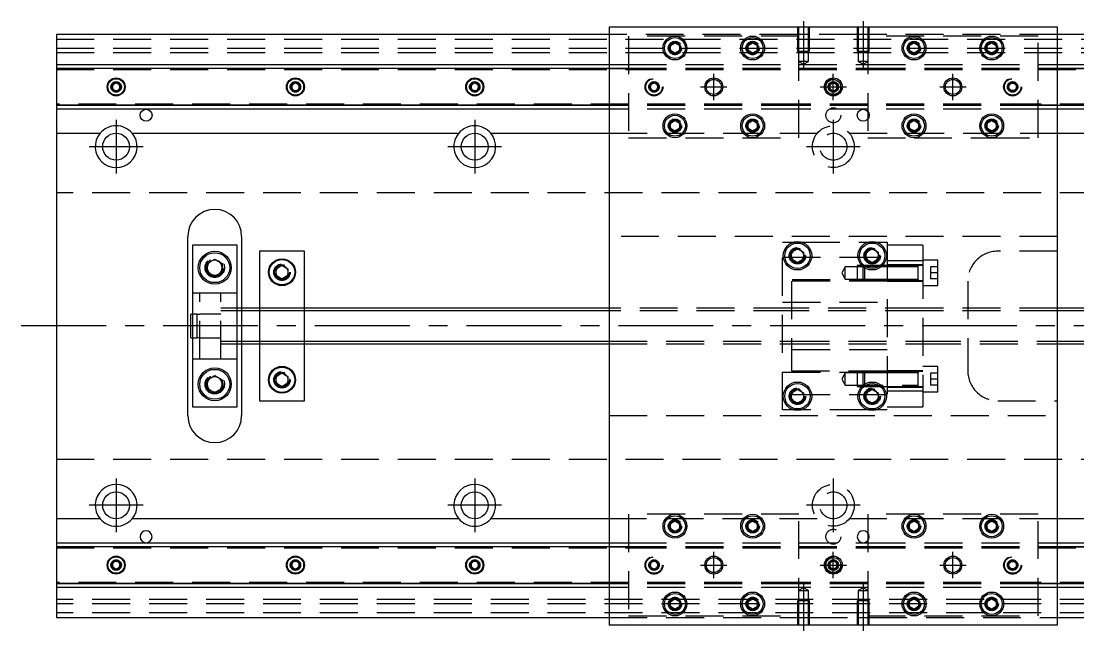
# Model space of a CAD drawing. Extents: x -12 to 671, y -255 to 102.
# Drawn here: x -11.8 to 341.8, y -102 to 102 of the extents above; entities that cross this region are included whole.
import ezdxf

# ---------------------------------------------------------------- set-up
doc = ezdxf.new("R2010")
doc.units = 0
doc.linetypes.add('CENTER', pattern=[50.8, 31.75, -6.35, 6.35, -6.35])
doc.linetypes.add('DASHED', pattern=[19.05, 12.7, -6.35])
doc.layers.get('0').update_dxf_attribs({"linetype": 'CONTINUOUS'})
doc.layers.add('CENTER', color=1, linetype='CENTER')

msp = doc.modelspace()

# ---------------------------------------------------------------- linework, layer by layer
at = {"color": 7, "linetype": 'CONTINUOUS'}
for p, q in [((335, 100), (185, 100)), ((185, 100), (185, -100)), ((335, -100), (335, 100)), ((0, 97.5), (0, 87.5)), ((185, 97.5), (0, 97.5)), ((520, 97.5), (335, 97.5)), ((205.5, 93.87), (207, 94.73)), ((205.5, 92.13), (205.5, 93.87)), ((207, 91.27), (205.5, 92.13)), ((207, 94.73), (208.5, 93.87)), ((208.5, 92.13), (207, 91.27)), ((208.5, 93.87), (208.5, 92.13)), ((231.5, 93.87), (233, 94.73)), ((231.5, 92.13), (231.5, 93.87)), ((233, 91.27), (231.5, 92.13)), ((233, 94.73), (234.5, 93.87)), ((234.5, 92.13), (233, 91.27)), ((234.5, 93.87), (234.5, 92.13)), ((285.5, 93.87), (287, 94.73)), ((285.5, 92.13), (285.5, 93.87)), ((287, 91.27), (285.5, 92.13)), ((287, 94.73), (288.5, 93.87)), ((288.5, 92.13), (287, 91.27)), ((288.5, 93.87), (288.5, 92.13)), ((311.5, 93.87), (313, 94.73)), ((311.5, 92.13), (311.5, 93.87)), ((313, 91.27), (311.5, 92.13)), ((313, 94.73), (314.5, 93.87)), ((314.5, 92.13), (313, 91.27)), ((314.5, 93.87), (314.5, 92.13)), ((0, 87.5), (185, 87.5)), ((0, 87.5), (0, 86.25)), ((0, 86.25), (0, 73.75)), ((0, 86.25), (185, 86.25)), ((335, 87.5), (520, 87.5)), ((335, 86.25), (520, 86.25)), ((18.75, 80.72), (20, 81.44)), ((20, 81.44), (21.25, 80.72)), ((78.75, 80.72), (80, 81.44)), ((80, 81.44), (81.25, 80.72)), ((138.75, 80.72), (140, 81.44)), ((140, 81.44), (141.25, 80.72)), ((18.75, 79.28), (18.75, 80.72)), ((20, 78.56), (18.75, 79.28)), ((21.25, 79.28), (20, 78.56)), ((21.25, 80.72), (21.25, 79.28)), ((78.75, 79.28), (78.75, 80.72)), ((80, 78.56), (78.75, 79.28)), ((81.25, 79.28), (80, 78.56)), ((81.25, 80.72), (81.25, 79.28)), ((138.75, 79.28), (138.75, 80.72)), ((140, 78.56), (138.75, 79.28)), ((141.25, 79.28), (140, 78.56)), ((141.25, 80.72), (141.25, 79.28)), ((185, 73.75), (0, 73.75)), ((0, 73.75), (0, 72.5)), ((185, 72.5), (0, 72.5)), ((0, 72.5), (0, 64.5)), ((520, 73.75), (335, 73.75)), ((520, 72.5), (335, 72.5)), ((205.5, 67.87), (207, 68.73)), ((205.5, 66.13), (205.5, 67.87)), ((207, 68.73), (208.5, 67.87)), ((208.5, 67.87), (208.5, 66.13)), ((231.5, 67.87), (233, 68.73)), ((231.5, 66.13), (231.5, 67.87)), ((233, 68.73), (234.5, 67.87)), ((234.5, 67.87), (234.5, 66.13)), ((285.5, 67.87), (287, 68.73)), ((285.5, 66.13), (285.5, 67.87)), ((287, 68.73), (288.5, 67.87)), ((288.5, 67.87), (288.5, 66.13)), ((311.5, 67.87), (313, 68.73)), ((311.5, 66.13), (311.5, 67.87)), ((313, 68.73), (314.5, 67.87)), ((314.5, 67.87), (314.5, 66.13)), ((0, 64.5), (14.64, 64.5)), ((0, 64.5), (0, -64.5)), ((25.36, 64.5), (134.64, 64.5)), ((145.36, 64.5), (185, 64.5)), ((207, 65.27), (205.5, 66.13)), ((208.5, 66.13), (207, 65.27)), ((233, 65.27), (231.5, 66.13)), ((234.5, 66.13), (233, 65.27)), ((287, 65.27), (285.5, 66.13)), ((288.5, 66.13), (287, 65.27)), ((313, 65.27), (311.5, 66.13)), ((314.5, 66.13), (313, 65.27)), ((335, 64.5), (374.64, 64.5)), ((44, -30), (44, 30)), ((62, 30), (62, 6)), ((60.5, 27), (45.5, 27)), ((45.5, 27), (45.5, -27)), ((60.5, -27), (60.5, 27)), ((68, 25), (68, 6)), ((83, 25), (68, 25)), ((83, 6), (83, 25)), ((246, 24.65), (248, 25.81)), ((248, 25.81), (250, 24.65)), ((271, 24.65), (273, 25.81)), ((273, 25.81), (275, 24.65)), ((50.5, 20.94), (53, 22.39)), ((53, 22.39), (55.5, 20.94)), ((246, 22.35), (246, 24.65)), ((248, 21.19), (246, 22.35)), ((250, 22.35), (248, 21.19)), ((250, 24.65), (250, 22.35)), ((271, 22.35), (271, 24.65)), ((273, 21.19), (271, 22.35)), ((275, 22.35), (273, 21.19)), ((275, 24.65), (275, 22.35)), ((50.5, 18.06), (50.5, 20.94)), ((53, 16.61), (50.5, 18.06)), ((55.5, 18.06), (53, 16.61)), ((55.5, 20.94), (55.5, 18.06)), ((73.5, 19.15), (75.5, 20.31)), ((73.5, 16.85), (73.5, 19.15)), ((75.5, 20.31), (77.5, 19.15)), ((77.5, 19.15), (77.5, 16.85)), ((75.5, 15.69), (73.5, 16.85)), ((77.5, 16.85), (75.5, 15.69)), ((45, -4), (45, 4)), ((45.5, 4), (45, 4)), ((185, 6), (60.5, 6)), ((465, 6), (335, 6)), ((45, -4), (45.5, -4)), ((60.5, -6), (185, -6)), ((62, -6), (62, -30)), ((68, -6), (68, -25)), ((83, -25), (83, -6)), ((335, -6), (465, -6)), ((50.5, -18.06), (53, -16.61)), ((53, -16.61), (55.5, -18.06)), ((73.5, -16.85), (75.5, -15.69)), ((73.5, -19.15), (73.5, -16.85)), ((75.5, -15.69), (77.5, -16.85)), ((77.5, -16.85), (77.5, -19.15)), ((50.5, -20.94), (50.5, -18.06)), ((53, -22.39), (50.5, -20.94)), ((55.5, -20.94), (53, -22.39)), ((55.5, -18.06), (55.5, -20.94)), ((75.5, -20.31), (73.5, -19.15)), ((77.5, -19.15), (75.5, -20.31)), ((246, -22.35), (248, -21.19)), ((248, -21.19), (250, -22.35)), ((271, -22.35), (273, -21.19)), ((273, -21.19), (275, -22.35)), ((246, -24.65), (246, -22.35)), ((248, -25.81), (246, -24.65)), ((250, -24.65), (248, -25.81)), ((250, -22.35), (250, -24.65)), ((271, -24.65), (271, -22.35)), ((273, -25.81), (271, -24.65)), ((275, -24.65), (273, -25.81)), ((275, -22.35), (275, -24.65)), ((45.5, -27), (60.5, -27)), ((68, -25), (83, -25)), ((0, -64.5), (0, -72.5)), ((14.64, -64.5), (0, -64.5)), ((134.64, -64.5), (25.36, -64.5)), ((185, -64.5), (145.36, -64.5)), ((205.5, -66.13), (207, -65.27)), ((205.5, -67.87), (205.5, -66.13)), ((207, -65.27), (208.5, -66.13)), ((208.5, -66.13), (208.5, -67.87)), ((231.5, -66.13), (233, -65.27)), ((231.5, -67.87), (231.5, -66.13)), ((233, -65.27), (234.5, -66.13)), ((234.5, -66.13), (234.5, -67.87)), ((285.5, -66.13), (287, -65.27)), ((285.5, -67.87), (285.5, -66.13)), ((287, -65.27), (288.5, -66.13)), ((288.5, -66.13), (288.5, -67.87)), ((311.5, -66.13), (313, -65.27)), ((311.5, -67.87), (311.5, -66.13)), ((313, -65.27), (314.5, -66.13)), ((314.5, -66.13), (314.5, -67.87)), ((374.64, -64.5), (335, -64.5)), ((207, -68.73), (205.5, -67.87)), ((208.5, -67.87), (207, -68.73)), ((233, -68.73), (231.5, -67.87)), ((234.5, -67.87), (233, -68.73)), ((287, -68.73), (285.5, -67.87)), ((288.5, -67.87), (287, -68.73)), ((313, -68.73), (311.5, -67.87)), ((314.5, -67.87), (313, -68.73)), ((0, -72.5), (185, -72.5)), ((0, -72.5), (0, -73.75)), ((0, -73.75), (185, -73.75)), ((0, -73.75), (0, -86.25)), ((335, -72.5), (520, -72.5)), ((335, -73.75), (520, -73.75)), ((18.75, -79.28), (20, -78.56)), ((18.75, -80.72), (18.75, -79.28)), ((20, -81.44), (18.75, -80.72)), ((20, -78.56), (21.25, -79.28)), ((21.25, -80.72), (20, -81.44)), ((21.25, -79.28), (21.25, -80.72)), ((78.75, -79.28), (80, -78.56)), ((78.75, -80.72), (78.75, -79.28)), ((80, -81.44), (78.75, -80.72)), ((80, -78.56), (81.25, -79.28)), ((81.25, -80.72), (80, -81.44)), ((81.25, -79.28), (81.25, -80.72)), ((138.75, -79.28), (140, -78.56)), ((138.75, -80.72), (138.75, -79.28)), ((140, -81.44), (138.75, -80.72)), ((140, -78.56), (141.25, -79.28)), ((141.25, -80.72), (140, -81.44)), ((141.25, -79.28), (141.25, -80.72)), ((0, -86.25), (0, -87.5)), ((185, -86.25), (0, -86.25)), ((185, -87.5), (0, -87.5)), ((0, -87.5), (0, -97.5)), ((520, -86.25), (335, -86.25)), ((520, -87.5), (335, -87.5)), ((205.5, -92.13), (207, -91.27)), ((207, -91.27), (208.5, -92.13)), ((231.5, -92.13), (233, -91.27)), ((233, -91.27), (234.5, -92.13)), ((285.5, -92.13), (287, -91.27)), ((287, -91.27), (288.5, -92.13)), ((311.5, -92.13), (313, -91.27)), ((313, -91.27), (314.5, -92.13)), ((205.5, -93.87), (205.5, -92.13)), ((207, -94.73), (205.5, -93.87)), ((208.5, -93.87), (207, -94.73)), ((208.5, -92.13), (208.5, -93.87)), ((231.5, -93.87), (231.5, -92.13)), ((233, -94.73), (231.5, -93.87)), ((234.5, -93.87), (233, -94.73)), ((234.5, -92.13), (234.5, -93.87)), ((285.5, -93.87), (285.5, -92.13)), ((287, -94.73), (285.5, -93.87)), ((288.5, -93.87), (287, -94.73)), ((288.5, -92.13), (288.5, -93.87)), ((311.5, -93.87), (311.5, -92.13)), ((313, -94.73), (311.5, -93.87)), ((314.5, -93.87), (313, -94.73)), ((314.5, -92.13), (314.5, -93.87)), ((0, -97.5), (185, -97.5)), ((335, -97.5), (520, -97.5)), ((185, -100), (335, -100))]:
    msp.add_line(p, q, dxfattribs=at)
at = {"color": 3, "linetype": 'DASHED'}
for p, q in [((248, 100), (248, 92)), ((248.35, 100), (248.35, 92)), ((251.65, 92), (251.65, 100)), ((252, 92), (252, 100)), ((268, 100), (268, 92)), ((268.35, 100), (268.35, 92)), ((271.65, 92), (271.65, 100)), ((272, 92), (272, 100)), ((0, 96), (520, 96)), ((248, 97.5), (185, 97.5)), ((191.5, 97), (191.5, 63)), ((248.5, 97), (191.5, 97)), ((252, 97.5), (248, 97.5)), ((248.5, 63), (248.5, 97)), ((268, 97.5), (252, 97.5)), ((272, 97.5), (268, 97.5)), ((328.5, 97), (271.5, 97)), ((271.5, 97), (271.5, 63)), ((335, 97.5), (272, 97.5)), ((328.5, 63), (328.5, 97)), ((0, 93), (520, 93)), ((205, 93), (205.03, 93.35)), ((234.97, 93.33), (235, 93)), ((248, 92), (252, 92)), ((248.35, 92), (248.35, 88.5)), ((251.65, 88.5), (251.65, 92)), ((268, 92), (272, 92)), ((268.35, 92), (268.35, 88.5)), ((271.65, 88.5), (271.65, 92)), ((288.97, 93.33), (289, 93)), ((311, 93), (311.03, 93.35)), ((0, 91.5), (520, 91.5)), ((251.65, 88.5), (248.35, 88.5)), ((248.35, 88.5), (250, 87.55)), ((250, 87.55), (251.65, 88.5)), ((271.65, 88.5), (268.35, 88.5)), ((268.35, 88.5), (270, 87.55)), ((270, 87.55), (271.65, 88.5)), ((0, 86.11), (185, 86.11)), ((0, 86.1), (191.5, 86.1)), ((0, 85.8), (191.5, 85.8)), ((185, 87.5), (191.5, 87.5)), ((185, 86.25), (191.5, 86.25)), ((185, 86.11), (191.5, 86.11)), ((191.5, 87.5), (248.5, 87.5)), ((191.5, 86.25), (248.5, 86.25)), ((191.5, 86.11), (248.5, 86.11)), ((191.5, 86.1), (248.5, 86.1)), ((191.5, 86.1), (248.5, 86.1)), ((191.5, 85.8), (248.5, 85.8)), ((191.5, 85.8), (248.5, 85.8)), ((248.5, 87.5), (271.5, 87.5)), ((248.5, 86.25), (271.5, 86.25)), ((248.5, 86.11), (271.5, 86.11)), ((248.5, 86.1), (271.5, 86.1)), ((248.5, 85.8), (271.5, 85.8)), ((271.5, 87.5), (328.5, 87.5)), ((271.5, 86.25), (328.5, 86.25)), ((271.5, 86.11), (328.5, 86.11)), ((271.5, 86.1), (328.5, 86.1)), ((271.5, 86.1), (328.5, 86.1)), ((271.5, 85.8), (328.5, 85.8)), ((271.5, 85.8), (328.5, 85.8)), ((328.5, 87.5), (335, 87.5)), ((328.5, 86.25), (335, 86.25)), ((328.5, 86.11), (335, 86.11)), ((328.5, 86.1), (520, 86.1)), ((328.5, 85.8), (520, 85.8)), ((335, 86.11), (520, 86.11)), ((198.75, 80.72), (200, 81.44)), ((200, 81.44), (201.25, 80.72)), ((258.75, 80.72), (260, 81.44)), ((260, 81.44), (261.25, 80.72)), ((318.75, 80.72), (320, 81.44)), ((320, 81.44), (321.25, 80.72)), ((21.48, 80.26), (21.5, 80)), ((78.5, 80), (78.52, 80.22)), ((141.48, 80.26), (141.5, 80)), ((198.75, 79.28), (198.75, 80.72)), ((200, 78.56), (198.75, 79.28)), ((201.25, 79.28), (200, 78.56)), ((201.25, 80.72), (201.25, 79.28)), ((201.48, 80.26), (201.5, 80)), ((258.75, 79.28), (258.75, 80.72)), ((260, 78.56), (258.75, 79.28)), ((261.25, 79.28), (260, 78.56)), ((261.25, 80.72), (261.25, 79.28)), ((261.48, 80.26), (261.5, 80)), ((318.5, 80), (318.52, 80.25)), ((318.75, 79.28), (318.75, 80.72)), ((320, 78.56), (318.75, 79.28)), ((321.25, 79.28), (320, 78.56)), ((321.25, 80.72), (321.25, 79.28)), ((191.5, 74.2), (0, 74.2)), ((191.5, 73.9), (0, 73.9)), ((185, 73.89), (0, 73.89)), ((191.5, 73.89), (185, 73.89)), ((191.5, 73.75), (185, 73.75)), ((191.5, 72.5), (185, 72.5)), ((248.5, 74.2), (191.5, 74.2)), ((248.5, 73.9), (191.5, 73.9)), ((248.5, 73.89), (191.5, 73.89)), ((248.5, 73.75), (191.5, 73.75)), ((248.5, 72.5), (191.5, 72.5)), ((271.5, 74.2), (248.5, 74.2)), ((271.5, 73.9), (248.5, 73.9)), ((271.5, 73.89), (248.5, 73.89)), ((271.5, 73.75), (248.5, 73.75)), ((271.5, 72.5), (248.5, 72.5)), ((328.5, 74.2), (271.5, 74.2)), ((328.5, 73.9), (271.5, 73.9)), ((328.5, 73.89), (271.5, 73.89)), ((328.5, 73.75), (271.5, 73.75)), ((328.5, 72.5), (271.5, 72.5)), ((520, 74.2), (328.5, 74.2)), ((520, 73.9), (328.5, 73.9)), ((335, 73.89), (328.5, 73.89)), ((335, 73.75), (328.5, 73.75)), ((335, 72.5), (328.5, 72.5)), ((520, 73.89), (335, 73.89)), ((208.97, 67.33), (209, 67)), ((231, 67), (231.02, 67.3)), ((288.97, 67.33), (289, 67)), ((314.97, 67.33), (315, 67)), ((185, 64.5), (254.64, 64.5)), ((265.36, 64.5), (335, 64.5)), ((191.5, 63), (248.5, 63)), ((271.5, 63), (287, 63)), ((287, 63), (313, 63)), ((313, 63), (328.5, 63)), ((520, 44.5), (0, 44.5)), ((335, 30), (185, 30)), ((243, 28), (246.48, 28)), ((243, -28), (243, 28)), ((246.48, 28), (249.52, 28)), ((249.52, 28), (271.48, 28)), ((271.48, 28), (274.52, 28)), ((274.52, 28), (278, 28)), ((278, 28), (278, -28)), ((290, 27), (278, 27)), ((290, 27), (290, 21.75)), ((335, 25), (315, 25)), ((243, 23), (278, 23)), ((250.48, 23.79), (250.5, 23.5)), ((275.48, 23.79), (275.5, 23.5)), ((290, 21.75), (278, 21.75)), ((295, 22), (290, 22)), ((290, 21.75), (290, -21.75)), ((295, 13.5), (295, 22)), ((50, 19.5), (50.02, 19.85)), ((73, 18), (73.01, 18.25)), ((264, 19.85), (262.79, 17.75)), ((262.79, 17.75), (264, 15.65)), ((264, 15.65), (264, 19.85)), ((268, 19.85), (264, 19.85)), ((268, 20.25), (268, 15.25)), ((269.53, 20.25), (268, 20.25)), ((270, 19.85), (268, 19.85)), ((270.26, 20.25), (269.53, 20.25)), ((270.34, 20.19), (270, 19.85)), ((270, 19.82), (270, 19.85)), ((270.82, 19.85), (270, 19.85)), ((270, 15.65), (270, 19.82)), ((270.4, 20.25), (270.26, 20.25)), ((270.4, 20.25), (270.34, 20.19)), ((270.4, 20.25), (270.4, 20.14)), ((275.74, 20.25), (270.4, 20.25)), ((275.74, 20.25), (270.4, 20.25)), ((270.4, 20.14), (270.4, 19.52)), ((270.4, 19.52), (270.4, 15.25)), ((275.18, 19.85), (270.82, 19.85)), ((276.04, 19.85), (275.18, 19.85)), ((276.47, 20.25), (275.74, 20.25)), ((278, 19.85), (276.04, 19.85)), ((278, 20.25), (276.47, 20.25)), ((278, 20.25), (276.47, 20.25)), ((290, 20.5), (278, 20.5)), ((288.4, 20.25), (278, 20.25)), ((288.4, 19.85), (278, 19.85)), ((290, 20.25), (288.39, 20.25)), ((288.4, 15.25), (288.4, 20.25)), ((288.4, 19.85), (288.4, 20.25)), ((288.4, 15.25), (288.4, 20.25)), ((288.4, 20), (288.4, 20.25)), ((288.4, 20.25), (288.4, 20)), ((288.4, 15.51), (288.4, 20)), ((288.4, 15.65), (288.4, 19.85)), ((292.5, 19.75), (292.5, 17.75)), ((295, 19.75), (292.5, 19.75)), ((292.5, 17.75), (292.5, 15.75)), ((295, 17.75), (292.5, 17.75)), ((278, 15.5), (243, 15.5)), ((246, 15), (246, -15)), ((278, 15), (246, 15)), ((264, 15.65), (268, 15.65)), ((268, 15.65), (270, 15.65)), ((268, 15.25), (270.4, 15.25)), ((270, 15.65), (278, 15.65)), ((270, 15.65), (270.4, 15.25)), ((270.4, 15.25), (278, 15.25)), ((278, 15.65), (288.4, 15.65)), ((278, 15.25), (288.4, 15.25)), ((278, 15), (290, 15)), ((288.39, 15.25), (290, 15.25)), ((288.4, 15.25), (288.4, 15.65)), ((288.4, 15.25), (288.4, 15.51)), ((288.4, 15.51), (288.4, 15.25)), ((295, 15.75), (292.5, 15.75)), ((305, 15), (305, -15)), ((48, 11), (45.5, 11)), ((48, -11), (48, 11)), ((55, 11), (48, 11)), ((55, -11), (55, 11)), ((60.5, 11), (55, 11)), ((290, 13.5), (295, 13.5)), ((243, 8), (278, 8)), ((47.1, 4), (45.5, 4)), ((47.1, -4), (47.1, 4)), ((48, 3.8), (47.1, 3.8)), ((55, 4), (48, 4)), ((60.5, 6), (55, 6)), ((60.5, 5.12), (55, 5.12)), ((62, 6), (62, 5.12)), ((62, 5.12), (62, -5.13)), ((68, 6), (68, -6)), ((83, -6), (83, 6)), ((246, 6), (185, 6)), ((246, 5.12), (185, 5.12)), ((290, 6), (246, 6)), ((290, 5.12), (246, 5.12)), ((335, 6), (290, 6)), ((335, 5.12), (290, 5.12)), ((45.5, -4), (47.1, -4)), ((47.1, -3.8), (48, -3.8)), ((48, -4), (55, -4)), ((55, -5.13), (60.5, -5.13)), ((55, -6), (60.5, -6)), ((62, -5.13), (62, -6)), ((185, -5.13), (246, -5.13)), ((185, -6), (246, -6)), ((246, -5.13), (290, -5.13)), ((246, -6), (290, -6)), ((290, -5.13), (335, -5.13)), ((290, -6), (335, -6)), ((278, -8), (243, -8)), ((45.5, -11), (48, -11)), ((48, -11), (55, -11)), ((55, -11), (60.5, -11)), ((295, -13.5), (290, -13.5)), ((295, -22), (295, -13.5)), ((243, -15.5), (278, -15.5)), ((246, -15), (278, -15)), ((264, -15.65), (262.79, -17.75)), ((264, -19.85), (264, -15.65)), ((268, -15.65), (264, -15.65)), ((268, -15.25), (268, -20.25)), ((270.4, -15.25), (268, -15.25)), ((270, -15.65), (268, -15.65)), ((270.4, -15.25), (270, -15.65)), ((270, -19.85), (270, -15.65)), ((278, -15.65), (270, -15.65)), ((270.4, -15.25), (270.4, -19.52)), ((278, -15.25), (270.4, -15.25)), ((278, -15.25), (270.4, -15.25)), ((290, -15), (278, -15)), ((288.4, -15.25), (278, -15.25)), ((288.4, -15.65), (278, -15.65)), ((290, -15.25), (288.39, -15.25)), ((288.4, -20.25), (288.4, -15.25)), ((288.4, -20.25), (288.4, -15.25)), ((288.4, -15.51), (288.4, -15.25)), ((288.4, -15.25), (288.4, -15.51)), ((288.4, -20), (288.4, -15.51)), ((292.5, -15.75), (292.5, -17.75)), ((295, -15.75), (292.5, -15.75)), ((55.98, -19.14), (56, -19.5)), ((77.98, -17.71), (78, -18)), ((262.79, -17.75), (264, -19.85)), ((264, -19.85), (288.4, -19.85)), ((268, -20.25), (269.53, -20.25)), ((269.53, -20.25), (270.26, -20.25)), ((270, -19.85), (270.34, -20.19)), ((270.26, -20.25), (270.4, -20.25)), ((270.34, -20.19), (270.4, -20.25)), ((270.4, -19.52), (270.4, -20.14)), ((270.4, -20.14), (270.4, -20.25)), ((270.4, -20.25), (275.74, -20.25)), ((275.74, -20.25), (276.47, -20.25)), ((276.47, -20.25), (278, -20.25)), ((276.47, -20.25), (278, -20.25)), ((278, -20.25), (288.4, -20.25)), ((278, -20.5), (290, -20.5)), ((288.39, -20.25), (290, -20.25)), ((288.4, -20.25), (288.4, -20)), ((288.4, -20), (288.4, -20.25)), ((288.4, -20.25), (288.4, -20.25)), ((292.5, -17.75), (292.5, -19.75)), ((295, -17.75), (292.5, -17.75)), ((295, -19.75), (292.5, -19.75)), ((278, -23), (243, -23)), ((245.5, -23.5), (245.52, -23.2)), ((270.5, -23.5), (270.52, -23.2)), ((290, -21.75), (278, -21.75)), ((290, -21.75), (278, -21.75)), ((290, -21.75), (290, -27)), ((290, -22), (295, -22)), ((246.48, -28), (243, -28)), ((249.52, -28), (246.48, -28)), ((271.48, -28), (249.52, -28)), ((274.52, -28), (271.48, -28)), ((278, -28), (274.52, -28)), ((278, -27), (290, -27)), ((315, -25), (335, -25)), ((185, -30), (335, -30)), ((0, -44.5), (520, -44.5)), ((248.5, -63), (191.5, -63)), ((191.5, -63), (191.5, -97)), ((248.5, -97), (248.5, -63)), ((271.5, -63), (271.5, -97)), ((328.5, -63), (271.5, -63)), ((328.5, -97), (328.5, -63)), ((254.64, -64.5), (185, -64.5)), ((205, -67), (205.03, -66.65)), ((234.97, -66.67), (235, -67)), ((335, -64.5), (265.36, -64.5)), ((285, -67), (285.02, -66.7)), ((311, -67), (311.03, -66.65)), ((0, -73.89), (185, -73.89)), ((0, -73.9), (191.5, -73.9)), ((0, -74.2), (191.5, -74.2)), ((185, -72.5), (191.5, -72.5)), ((185, -73.75), (191.5, -73.75)), ((185, -73.89), (191.5, -73.89)), ((191.5, -72.5), (248.5, -72.5)), ((191.5, -73.75), (248.5, -73.75)), ((191.5, -73.89), (248.5, -73.89)), ((191.5, -73.9), (248.5, -73.9)), ((191.5, -74.2), (248.5, -74.2)), ((248.5, -72.5), (271.5, -72.5)), ((248.5, -73.75), (271.5, -73.75)), ((248.5, -73.89), (271.5, -73.89)), ((248.5, -73.9), (271.5, -73.9)), ((248.5, -74.2), (271.5, -74.2)), ((271.5, -72.5), (328.5, -72.5)), ((271.5, -73.75), (328.5, -73.75)), ((271.5, -73.89), (328.5, -73.89)), ((271.5, -73.9), (328.5, -73.9)), ((271.5, -74.2), (328.5, -74.2)), ((328.5, -72.5), (335, -72.5)), ((328.5, -73.75), (335, -73.75)), ((328.5, -73.89), (335, -73.89)), ((328.5, -73.9), (520, -73.9)), ((328.5, -74.2), (520, -74.2)), ((335, -73.89), (520, -73.89)), ((18.5, -80), (18.52, -79.78)), ((78.5, -80), (78.52, -79.78)), ((138.5, -80), (138.52, -79.78)), ((198.5, -80), (198.52, -79.78)), ((198.75, -79.28), (200, -78.56)), ((198.75, -80.72), (198.75, -79.28)), ((200, -81.44), (198.75, -80.72)), ((200, -78.56), (201.25, -79.28)), ((201.25, -80.72), (200, -81.44)), ((201.25, -79.28), (201.25, -80.72)), ((258.5, -80), (258.52, -79.78)), ((258.75, -79.28), (260, -78.56)), ((258.75, -80.72), (258.75, -79.28)), ((260, -81.44), (258.75, -80.72)), ((260, -78.56), (261.25, -79.28)), ((261.25, -80.72), (260, -81.44)), ((261.25, -79.28), (261.25, -80.72)), ((318.5, -80), (318.52, -79.75)), ((318.75, -79.28), (320, -78.56)), ((318.75, -80.72), (318.75, -79.28)), ((320, -81.44), (318.75, -80.72)), ((320, -78.56), (321.25, -79.28)), ((321.25, -80.72), (320, -81.44)), ((321.25, -79.28), (321.25, -80.72)), ((191.5, -85.8), (0, -85.8)), ((191.5, -86.1), (0, -86.1)), ((185, -86.11), (0, -86.11)), ((191.5, -86.11), (185, -86.11)), ((191.5, -86.25), (185, -86.25)), ((191.5, -87.5), (185, -87.5)), ((248.5, -85.8), (191.5, -85.8)), ((248.5, -85.8), (191.5, -85.8)), ((248.5, -86.1), (191.5, -86.1)), ((248.5, -86.1), (191.5, -86.1)), ((248.5, -86.11), (191.5, -86.11)), ((248.5, -86.25), (191.5, -86.25)), ((248.5, -87.5), (191.5, -87.5)), ((250, -87.55), (248.35, -88.5)), ((271.5, -85.8), (248.5, -85.8)), ((271.5, -86.1), (248.5, -86.1)), ((271.5, -86.11), (248.5, -86.11)), ((271.5, -86.25), (248.5, -86.25)), ((271.5, -87.5), (248.5, -87.5)), ((251.65, -88.5), (250, -87.55)), ((270, -87.55), (268.35, -88.5)), ((271.65, -88.5), (270, -87.55)), ((328.5, -85.8), (271.5, -85.8)), ((328.5, -85.8), (271.5, -85.8)), ((328.5, -86.1), (271.5, -86.1)), ((328.5, -86.1), (271.5, -86.1)), ((328.5, -86.11), (271.5, -86.11)), ((328.5, -86.25), (271.5, -86.25)), ((328.5, -87.5), (271.5, -87.5)), ((520, -85.8), (328.5, -85.8)), ((520, -86.1), (328.5, -86.1)), ((335, -86.11), (328.5, -86.11)), ((335, -86.25), (328.5, -86.25)), ((335, -87.5), (328.5, -87.5)), ((520, -86.11), (335, -86.11)), ((520, -91.5), (0, -91.5)), ((248.35, -88.5), (250, -88.5)), ((248.35, -88.5), (248.35, -92)), ((250, -88.5), (251.65, -88.5)), ((251.65, -92), (251.65, -88.5)), ((268.35, -88.5), (270, -88.5)), ((268.35, -88.5), (268.35, -92)), ((270, -88.5), (271.65, -88.5)), ((271.65, -92), (271.65, -88.5)), ((520, -93), (0, -93)), ((208.97, -92.67), (209, -93)), ((234.97, -92.67), (235, -93)), ((252, -92), (248, -92)), ((248, -92), (248, -100)), ((248.35, -92), (248.35, -100)), ((251.65, -100), (251.65, -92)), ((252, -100), (252, -92)), ((272, -92), (268, -92)), ((268, -92), (268, -100)), ((268.35, -92), (268.35, -100)), ((271.65, -100), (271.65, -92)), ((272, -100), (272, -92)), ((285, -93), (285.02, -92.7)), ((314.97, -92.67), (315, -93)), ((520, -96), (0, -96)), ((185, -97.5), (248, -97.5)), ((191.5, -97), (248.5, -97)), ((248, -97.5), (252, -97.5)), ((252, -97.5), (268, -97.5)), ((268, -97.5), (272, -97.5)), ((271.5, -97), (328.5, -97)), ((272, -97.5), (335, -97.5))]:
    msp.add_line(p, q, dxfattribs=at)
at = {"color": 3, "linetype": 'CONTINUOUS'}
for p, q in [((185, 5.12), (60.5, 5.12)), ((465, 5.12), (335, 5.12)), ((60.5, -5.13), (185, -5.13)), ((335, -5.13), (465, -5.13))]:
    msp.add_line(p, q, dxfattribs=at)
at = {"color": 7, "linetype": 'CONTINUOUS'}
for centre, radius in [((207, 93), 4), ((207, 93), 3.5), ((233, 93), 4), ((233, 93), 3.5), ((287, 93), 4), ((287, 93), 3.5), ((313, 93), 4), ((313, 93), 3.5), ((20, 80), 3), ((20, 80), 2.75), ((80, 80), 3), ((80, 80), 2.75), ((140, 80), 3), ((140, 80), 2.75), ((220, 80), 2.5), ((260, 80), 3), ((260, 80), 2.5), ((300, 80), 2.5), ((30, 70.5), 2), ((207, 67), 4), ((233, 67), 4), ((270, 70.5), 2), ((287, 67), 4), ((313, 67), 4), ((207, 67), 3.5), ((233, 67), 3.5), ((287, 67), 3.5), ((313, 67), 3.5), ((20, 60), 4.5), ((140, 60), 4.5), ((53, 19.5), 5.5), ((248, 23.5), 4.75), ((248, 23.5), 4.25), ((273, 23.5), 4.75), ((273, 23.5), 4.25), ((53, 19.5), 5), ((75.5, 18), 4.5), ((75.5, 18), 4.25), ((53, -19.5), 5.5), ((75.5, -18), 4.5), ((75.5, -18), 4.25), ((53, -19.5), 5), ((248, -23.5), 4.75), ((248, -23.5), 4.25), ((273, -23.5), 4.75), ((273, -23.5), 4.25), ((20, -60), 4.5), ((140, -60), 4.5), ((207, -67), 4), ((207, -67), 3.5), ((233, -67), 4), ((233, -67), 3.5), ((287, -67), 4), ((287, -67), 3.5), ((313, -67), 4), ((313, -67), 3.5), ((20, -80), 3), ((20, -80), 2.75), ((80, -80), 3), ((80, -80), 2.75), ((140, -80), 3), ((140, -80), 2.75), ((220, -80), 2.5), ((260, -80), 3), ((260, -80), 2.5), ((300, -80), 2.5), ((207, -93), 4), ((207, -93), 3.5), ((233, -93), 4), ((233, -93), 3.5), ((287, -93), 4), ((287, -93), 3.5), ((313, -93), 4), ((313, -93), 3.5)]:
    msp.add_circle(centre, radius, dxfattribs=at)
at = {"color": 3, "linetype": 'DASHED'}
for centre, radius in [((207, 93), 2.25), ((207, 93), 2), ((233, 93), 2.25), ((233, 93), 2), ((287, 93), 2.25), ((287, 93), 2), ((313, 93), 2.25), ((313, 93), 2), ((20, 80), 1.75), ((20, 80), 1.5), ((80, 80), 1.75), ((80, 80), 1.5), ((140, 80), 1.75), ((140, 80), 1.5), ((200, 80), 3), ((200, 80), 2.75), ((200, 80), 1.75), ((200, 80), 1.5), ((260, 80), 2.75), ((260, 80), 1.75), ((260, 80), 1.5), ((320, 80), 3), ((320, 80), 2.75), ((320, 80), 1.75), ((320, 80), 1.5), ((320, 80), 1.25), ((260, 70.5), 2.5), ((207, 67), 2.25), ((207, 67), 2), ((233, 67), 2.25), ((233, 67), 2), ((287, 67), 2.25), ((287, 67), 2), ((313, 67), 2.25), ((313, 67), 2), ((260, 60), 7), ((260, 60), 4.5), ((248, 23.5), 2.75), ((248, 23.5), 2.5), ((273, 23.5), 2.75), ((273, 23.5), 2.5), ((53, 19.5), 3.25), ((53, 19.5), 3), ((75.5, 18), 2.75), ((75.5, 18), 2.5), ((53, -19.5), 3.25), ((53, -19.5), 3), ((75.5, -18), 2.75), ((75.5, -18), 2.5), ((248, -23.5), 2.75), ((248, -23.5), 2.5), ((273, -23.5), 2.75), ((273, -23.5), 2.5), ((260, -60), 7), ((260, -60), 4.5), ((207, -67), 2.25), ((207, -67), 2), ((233, -67), 2.25), ((233, -67), 2), ((287, -67), 2.25), ((287, -67), 2), ((313, -67), 2.25), ((313, -67), 2), ((260, -70.5), 2.5), ((200, -80), 3), ((200, -80), 2.75), ((260, -80), 2.75), ((320, -80), 3), ((320, -80), 2.75), ((20, -80), 1.75), ((20, -80), 1.5), ((80, -80), 1.75), ((80, -80), 1.5), ((140, -80), 1.75), ((140, -80), 1.5), ((200, -80), 1.75), ((200, -80), 1.5), ((260, -80), 1.75), ((260, -80), 1.5), ((320, -80), 1.75), ((320, -80), 1.5), ((320, -80), 1.25), ((207, -93), 2.25), ((207, -93), 2), ((233, -93), 2.25), ((233, -93), 2), ((287, -93), 2.25), ((287, -93), 2), ((313, -93), 2.25), ((313, -93), 2)]:
    msp.add_circle(centre, radius, dxfattribs=at)
at = {"color": 3, "linetype": 'CONTINUOUS'}
for centre in [(220, 80), (300, 80), (220, -80), (300, -80)]:
    msp.add_circle(centre, 3, dxfattribs=at)
at = {"color": 7, "linetype": 'CONTINUOUS'}
for centre, radius, start, end in [((207, 93), 1.65, 155.38, 180), ((207, 93), 1.65, 180, 204.62), ((207, 93), 1.65, 144.62, 155.38), ((207, 93), 1.65, 204.62, 215.38), ((207, 93), 1.65, 95.38, 144.62), ((207, 93), 1.65, 215.38, 264.62), ((207, 93), 1.65, 84.62, 95.38), ((207, 93), 1.65, 35.38, 84.62), ((207, 93), 1.65, 275.38, 324.62), ((207, 93), 1.65, 24.62, 35.38), ((207, 93), 1.65, 324.62, 335.38), ((207, 93), 1.65, 335.38, 24.62), ((233, 93), 1.65, 155.38, 180), ((233, 93), 1.65, 180, 204.62), ((233, 93), 1.65, 144.62, 155.38), ((233, 93), 1.65, 204.62, 215.38), ((233, 93), 1.65, 95.38, 144.62), ((233, 93), 1.65, 215.38, 264.62), ((233, 93), 1.65, 84.62, 95.38), ((233, 93), 1.65, 35.38, 84.62), ((233, 93), 1.65, 275.38, 324.62), ((233, 93), 1.65, 24.62, 35.38), ((233, 93), 1.65, 324.62, 335.38), ((233, 93), 1.65, 335.38, 24.62), ((287, 93), 1.65, 155.38, 180), ((287, 93), 1.65, 180, 204.62), ((287, 93), 1.65, 144.62, 155.38), ((287, 93), 1.65, 204.62, 215.38), ((287, 93), 1.65, 95.38, 144.62), ((287, 93), 1.65, 215.38, 264.62), ((287, 93), 1.65, 84.62, 95.38), ((287, 93), 1.65, 35.38, 84.62), ((287, 93), 1.65, 275.38, 324.62), ((287, 93), 1.65, 24.62, 35.38), ((287, 93), 1.65, 324.62, 335.38), ((287, 93), 1.65, 335.38, 24.62), ((313, 93), 1.65, 155.38, 180), ((313, 93), 1.65, 180, 204.62), ((313, 93), 1.65, 144.62, 155.38), ((313, 93), 1.65, 204.62, 215.38), ((313, 93), 1.65, 95.38, 144.62), ((313, 93), 1.65, 215.38, 264.62), ((313, 93), 1.65, 84.62, 95.38), ((313, 93), 1.65, 35.38, 84.62), ((313, 93), 1.65, 275.38, 324.62), ((313, 93), 1.65, 24.62, 35.38), ((313, 93), 1.65, 324.62, 335.38), ((313, 93), 1.65, 335.38, 24.62), ((207, 93), 1.65, 264.62, 275.38), ((233, 93), 1.65, 264.62, 275.38), ((287, 93), 1.65, 264.62, 275.38), ((313, 93), 1.65, 264.62, 275.38), ((20, 80), 1.25, 120, 180), ((20, 80), 1.25, 180, 240), ((20, 80), 1.25, 60, 120), ((20, 80), 1.25, 240, 300), ((20, 80), 1.25, 0, 60), ((20, 80), 1.25, 300, 0), ((80, 80), 1.25, 120, 180), ((80, 80), 1.25, 180, 240), ((80, 80), 1.25, 60, 120), ((80, 80), 1.25, 240, 300), ((80, 80), 1.25, 0, 60), ((80, 80), 1.25, 300, 0), ((140, 80), 1.25, 120, 180), ((140, 80), 1.25, 180, 240), ((140, 80), 1.25, 60, 120), ((140, 80), 1.25, 240, 300), ((140, 80), 1.25, 0, 60), ((140, 80), 1.25, 300, 0), ((207, 67), 1.65, 155.38, 180), ((207, 67), 1.65, 144.62, 155.38), ((207, 67), 1.65, 95.38, 144.62), ((207, 67), 1.65, 84.62, 95.38), ((207, 67), 1.65, 35.38, 84.62), ((207, 67), 1.65, 24.62, 35.38), ((207, 67), 1.65, 335.38, 24.62), ((233, 67), 1.65, 155.38, 180), ((233, 67), 1.65, 144.62, 155.38), ((233, 67), 1.65, 95.38, 144.62), ((233, 67), 1.65, 84.62, 95.38), ((233, 67), 1.65, 35.38, 84.62), ((233, 67), 1.65, 24.62, 35.38), ((233, 67), 1.65, 335.38, 24.62), ((287, 67), 1.65, 155.38, 180), ((287, 67), 1.65, 144.62, 155.38), ((287, 67), 1.65, 95.38, 144.62), ((287, 67), 1.65, 84.62, 95.38), ((287, 67), 1.65, 35.38, 84.62), ((287, 67), 1.65, 24.62, 35.38), ((287, 67), 1.65, 335.38, 24.62), ((313, 67), 1.65, 155.38, 180), ((313, 67), 1.65, 144.62, 155.38), ((313, 67), 1.65, 95.38, 144.62), ((313, 67), 1.65, 84.62, 95.38), ((313, 67), 1.65, 35.38, 84.62), ((313, 67), 1.65, 24.62, 35.38), ((313, 67), 1.65, 335.38, 24.62), ((20, 60), 7, 139.9948, 40.0052), ((20, 60), 7, 40.0052, 139.9948), ((140, 60), 7, 139.9948, 40.0052), ((140, 60), 7, 40.0052, 139.9948), ((207, 67), 1.65, 180, 204.62), ((207, 67), 1.65, 204.62, 215.38), ((207, 67), 1.65, 215.38, 264.62), ((207, 67), 1.65, 264.62, 275.38), ((207, 67), 1.65, 275.38, 324.62), ((207, 67), 1.65, 324.62, 335.38), ((233, 67), 1.65, 180, 204.62), ((233, 67), 1.65, 204.62, 215.38), ((233, 67), 1.65, 215.38, 264.62), ((233, 67), 1.65, 264.62, 275.38), ((233, 67), 1.65, 275.38, 324.62), ((233, 67), 1.65, 324.62, 335.38), ((287, 67), 1.65, 180, 204.62), ((287, 67), 1.65, 204.62, 215.38), ((287, 67), 1.65, 215.38, 264.62), ((287, 67), 1.65, 264.62, 275.38), ((287, 67), 1.65, 275.38, 324.62), ((287, 67), 1.65, 324.62, 335.38), ((313, 67), 1.65, 180, 204.62), ((313, 67), 1.65, 204.62, 215.38), ((313, 67), 1.65, 215.38, 264.62), ((313, 67), 1.65, 264.62, 275.38), ((313, 67), 1.65, 275.38, 324.62), ((313, 67), 1.65, 324.62, 335.38), ((53, 30), 9, 90, 180), ((53, 30), 9, 0, 90), ((248, 23.5), 2.1, 137.7528, 162.2472), ((248, 23.5), 2.1, 102.2472, 137.7528), ((248, 23.5), 2.1, 77.7528, 102.2472), ((248, 23.5), 2.1, 42.2472, 77.7528), ((248, 23.5), 2.1, 17.7528, 42.2472), ((273, 23.5), 2.1, 137.7528, 162.2472), ((273, 23.5), 2.1, 102.2472, 137.7528), ((273, 23.5), 2.1, 77.7528, 102.2472), ((273, 23.5), 2.1, 42.2472, 77.7528), ((273, 23.5), 2.1, 17.7528, 42.2472), ((53, 19.5), 2.5, 120, 180), ((53, 19.5), 2.5, 60, 120), ((53, 19.5), 2.5, 0, 60), ((248, 23.5), 2.1, 162.2472, 180), ((248, 23.5), 2.1, 180, 197.7528), ((248, 23.5), 2.1, 197.7528, 222.2472), ((248, 23.5), 2.1, 222.2472, 257.7528), ((248, 23.5), 2.1, 257.7528, 282.2472), ((248, 23.5), 2.1, 282.2472, 317.7528), ((248, 23.5), 2.1, 317.7528, 342.2472), ((248, 23.5), 2.1, 342.2472, 17.7528), ((273, 23.5), 2.1, 162.2472, 180), ((273, 23.5), 2.1, 180, 197.7528), ((273, 23.5), 2.1, 197.7528, 222.2472), ((273, 23.5), 2.1, 222.2472, 257.7528), ((273, 23.5), 2.1, 257.7528, 282.2472), ((273, 23.5), 2.1, 282.2472, 317.7528), ((273, 23.5), 2.1, 317.7528, 342.2472), ((273, 23.5), 2.1, 342.2472, 17.7528), ((53, 19.5), 2.5, 180, 240), ((53, 19.5), 2.5, 300, 0), ((75.5, 18), 2.1, 162.2472, 180), ((75.5, 18), 2.1, 180, 197.7528), ((75.5, 18), 2.1, 137.7528, 162.2472), ((75.5, 18), 2.1, 102.2472, 137.7528), ((75.5, 18), 2.1, 77.7528, 102.2472), ((75.5, 18), 2.1, 42.2472, 77.7528), ((75.5, 18), 2.1, 17.7528, 42.2472), ((75.5, 18), 2.1, 342.2472, 17.7528), ((53, 19.5), 2.5, 240, 300), ((75.5, 18), 2.1, 197.7528, 222.2472), ((75.5, 18), 2.1, 222.2472, 257.7528), ((75.5, 18), 2.1, 257.7528, 282.2472), ((75.5, 18), 2.1, 282.2472, 317.7528), ((75.5, 18), 2.1, 317.7528, 342.2472), ((53, -19.5), 2.5, 120, 180), ((53, -19.5), 2.5, 60, 120), ((53, -19.5), 2.5, 0, 60), ((75.5, -18), 2.1, 162.2472, 180), ((75.5, -18), 2.1, 137.7528, 162.2472), ((75.5, -18), 2.1, 102.2472, 137.7528), ((75.5, -18), 2.1, 77.7528, 102.2472), ((75.5, -18), 2.1, 42.2472, 77.7528), ((75.5, -18), 2.1, 17.7528, 42.2472), ((75.5, -18), 2.1, 342.2472, 17.7528), ((53, -19.5), 2.5, 180, 240), ((53, -19.5), 2.5, 300, 0), ((75.5, -18), 2.1, 180, 197.7528), ((75.5, -18), 2.1, 197.7528, 222.2472), ((75.5, -18), 2.1, 222.2472, 257.7528), ((75.5, -18), 2.1, 257.7528, 282.2472), ((75.5, -18), 2.1, 282.2472, 317.7528), ((75.5, -18), 2.1, 317.7528, 342.2472), ((53, -19.5), 2.5, 240, 300), ((248, -23.5), 2.1, 162.2472, 180), ((248, -23.5), 2.1, 180, 197.7528), ((248, -23.5), 2.1, 137.7528, 162.2472), ((248, -23.5), 2.1, 197.7528, 222.2472), ((248, -23.5), 2.1, 102.2472, 137.7528), ((248, -23.5), 2.1, 77.7528, 102.2472), ((248, -23.5), 2.1, 42.2472, 77.7528), ((248, -23.5), 2.1, 17.7528, 42.2472), ((248, -23.5), 2.1, 317.7528, 342.2472), ((248, -23.5), 2.1, 342.2472, 17.7528), ((273, -23.5), 2.1, 162.2472, 180), ((273, -23.5), 2.1, 180, 197.7528), ((273, -23.5), 2.1, 137.7528, 162.2472), ((273, -23.5), 2.1, 197.7528, 222.2472), ((273, -23.5), 2.1, 102.2472, 137.7528), ((273, -23.5), 2.1, 77.7528, 102.2472), ((273, -23.5), 2.1, 42.2472, 77.7528), ((273, -23.5), 2.1, 17.7528, 42.2472), ((273, -23.5), 2.1, 317.7528, 342.2472), ((273, -23.5), 2.1, 342.2472, 17.7528), ((248, -23.5), 2.1, 222.2472, 257.7528), ((248, -23.5), 2.1, 257.7528, 282.2472), ((248, -23.5), 2.1, 282.2472, 317.7528), ((273, -23.5), 2.1, 222.2472, 257.7528), ((273, -23.5), 2.1, 257.7528, 282.2472), ((273, -23.5), 2.1, 282.2472, 317.7528), ((53, -30), 9, 180, 270), ((53, -30), 9, 270, 0), ((20, -60), 7, 319.9948, 220.0052), ((140, -60), 7, 319.9948, 220.0052), ((20, -60), 7, 220.0052, 319.9948), ((140, -60), 7, 220.0052, 319.9948), ((207, -67), 1.65, 155.38, 180), ((207, -67), 1.65, 180, 204.62), ((207, -67), 1.65, 144.62, 155.38), ((207, -67), 1.65, 95.38, 144.62), ((207, -67), 1.65, 84.62, 95.38), ((207, -67), 1.65, 35.38, 84.62), ((207, -67), 1.65, 24.62, 35.38), ((207, -67), 1.65, 335.38, 24.62), ((233, -67), 1.65, 155.38, 180), ((233, -67), 1.65, 180, 204.62), ((233, -67), 1.65, 144.62, 155.38), ((233, -67), 1.65, 95.38, 144.62), ((233, -67), 1.65, 84.62, 95.38), ((233, -67), 1.65, 35.38, 84.62), ((233, -67), 1.65, 24.62, 35.38), ((233, -67), 1.65, 335.38, 24.62), ((287, -67), 1.65, 155.38, 180), ((287, -67), 1.65, 180, 204.62), ((287, -67), 1.65, 144.62, 155.38), ((287, -67), 1.65, 95.38, 144.62), ((287, -67), 1.65, 84.62, 95.38), ((287, -67), 1.65, 35.38, 84.62), ((287, -67), 1.65, 24.62, 35.38), ((287, -67), 1.65, 335.38, 24.62), ((313, -67), 1.65, 155.38, 180), ((313, -67), 1.65, 180, 204.62), ((313, -67), 1.65, 144.62, 155.38), ((313, -67), 1.65, 95.38, 144.62), ((313, -67), 1.65, 84.62, 95.38), ((313, -67), 1.65, 35.38, 84.62), ((313, -67), 1.65, 24.62, 35.38), ((313, -67), 1.65, 335.38, 24.62), ((30, -70.5), 2, 90, 270), ((30, -70.5), 2, 270, 90), ((207, -67), 1.65, 204.62, 215.38), ((207, -67), 1.65, 215.38, 264.62), ((207, -67), 1.65, 264.62, 275.38), ((207, -67), 1.65, 275.38, 324.62), ((207, -67), 1.65, 324.62, 335.38), ((233, -67), 1.65, 204.62, 215.38), ((233, -67), 1.65, 215.38, 264.62), ((233, -67), 1.65, 264.62, 275.38), ((233, -67), 1.65, 275.38, 324.62), ((233, -67), 1.65, 324.62, 335.38), ((270, -70.5), 2, 90, 270), ((270, -70.5), 2, 270, 90), ((287, -67), 1.65, 204.62, 215.38), ((287, -67), 1.65, 215.38, 264.62), ((287, -67), 1.65, 264.62, 275.38), ((287, -67), 1.65, 275.38, 324.62), ((287, -67), 1.65, 324.62, 335.38), ((313, -67), 1.65, 204.62, 215.38), ((313, -67), 1.65, 215.38, 264.62), ((313, -67), 1.65, 264.62, 275.38), ((313, -67), 1.65, 275.38, 324.62), ((313, -67), 1.65, 324.62, 335.38), ((20, -80), 1.25, 120, 180), ((20, -80), 1.25, 180, 240), ((20, -80), 1.25, 60, 120), ((20, -80), 1.25, 240, 300), ((20, -80), 1.25, 0, 60), ((20, -80), 1.25, 300, 0), ((80, -80), 1.25, 120, 180), ((80, -80), 1.25, 180, 240), ((80, -80), 1.25, 60, 120), ((80, -80), 1.25, 240, 300), ((80, -80), 1.25, 0, 60), ((80, -80), 1.25, 300, 0), ((140, -80), 1.25, 120, 180), ((140, -80), 1.25, 180, 240), ((140, -80), 1.25, 60, 120), ((140, -80), 1.25, 240, 300), ((140, -80), 1.25, 0, 60), ((140, -80), 1.25, 300, 0), ((207, -93), 1.65, 95.38, 144.62), ((207, -93), 1.65, 84.62, 95.38), ((207, -93), 1.65, 35.38, 84.62), ((233, -93), 1.65, 95.38, 144.62), ((233, -93), 1.65, 84.62, 95.38), ((233, -93), 1.65, 35.38, 84.62), ((287, -93), 1.65, 95.38, 144.62), ((287, -93), 1.65, 84.62, 95.38), ((287, -93), 1.65, 35.38, 84.62), ((313, -93), 1.65, 95.38, 144.62), ((313, -93), 1.65, 84.62, 95.38), ((313, -93), 1.65, 35.38, 84.62), ((207, -93), 1.65, 155.38, 180), ((207, -93), 1.65, 180, 204.62), ((207, -93), 1.65, 144.62, 155.38), ((207, -93), 1.65, 204.62, 215.38), ((207, -93), 1.65, 215.38, 264.62), ((207, -93), 1.65, 264.62, 275.38), ((207, -93), 1.65, 275.38, 324.62), ((207, -93), 1.65, 24.62, 35.38), ((207, -93), 1.65, 324.62, 335.38), ((207, -93), 1.65, 335.38, 24.62), ((233, -93), 1.65, 155.38, 180), ((233, -93), 1.65, 180, 204.62), ((233, -93), 1.65, 144.62, 155.38), ((233, -93), 1.65, 204.62, 215.38), ((233, -93), 1.65, 215.38, 264.62), ((233, -93), 1.65, 264.62, 275.38), ((233, -93), 1.65, 275.38, 324.62), ((233, -93), 1.65, 24.62, 35.38), ((233, -93), 1.65, 324.62, 335.38), ((233, -93), 1.65, 335.38, 24.62), ((287, -93), 1.65, 155.38, 180), ((287, -93), 1.65, 180, 204.62), ((287, -93), 1.65, 144.62, 155.38), ((287, -93), 1.65, 204.62, 215.38), ((287, -93), 1.65, 215.38, 264.62), ((287, -93), 1.65, 264.62, 275.38), ((287, -93), 1.65, 275.38, 324.62), ((287, -93), 1.65, 24.62, 35.38), ((287, -93), 1.65, 324.62, 335.38), ((287, -93), 1.65, 335.38, 24.62), ((313, -93), 1.65, 155.38, 180), ((313, -93), 1.65, 180, 204.62), ((313, -93), 1.65, 144.62, 155.38), ((313, -93), 1.65, 204.62, 215.38), ((313, -93), 1.65, 215.38, 264.62), ((313, -93), 1.65, 264.62, 275.38), ((313, -93), 1.65, 275.38, 324.62), ((313, -93), 1.65, 24.62, 35.38), ((313, -93), 1.65, 324.62, 335.38), ((313, -93), 1.65, 335.38, 24.62)]:
    msp.add_arc(centre, radius, start, end, dxfattribs=at)
at = {"color": 3, "linetype": 'DASHED'}
for centre, radius, start, end in [((200, 80), 1.25, 300, 180), ((200, 80), 1.25, 180, 240), ((200, 80), 1.25, 240, 300), ((260, 80), 1.25, 300, 180), ((260, 80), 1.25, 180, 240), ((260, 80), 1.25, 240, 300), ((315, 15), 10, 90, 180), ((315, -15), 10, 180, 270), ((200, -80), 1.25, 120, 180), ((200, -80), 1.25, 180, 60), ((200, -80), 1.25, 60, 120), ((260, -80), 1.25, 120, 180), ((260, -80), 1.25, 180, 60), ((260, -80), 1.25, 60, 120)]:
    msp.add_arc(centre, radius, start, end, dxfattribs=at)
at = {"layer": 'CENTER', "color": 1, "linetype": 'CENTER'}
for p, q in [((250, 102), (250, 85.55)), ((270, 102), (270, 85.55)), ((220, 75.6), (220, 84.4)), ((260, 75.6), (260, 84.4)), ((300, 75.6), (300, 84.4)), ((215.6, 80), (224.4, 80)), ((255.6, 80), (264.4, 80)), ((295.6, 80), (304.4, 80)), ((20, 69), (20, 51)), ((140, 69), (140, 51)), ((260, 69), (260, 51)), ((29, 60), (11, 60)), ((149, 60), (131, 60)), ((269, 60), (251, 60)), ((575.44, 0), (-11.8, 0)), ((20, -51), (20, -69)), ((140, -51), (140, -69)), ((260, -51), (260, -69)), ((29, -60), (11, -60)), ((149, -60), (131, -60)), ((269, -60), (251, -60)), ((220, -84.4), (220, -75.6)), ((260, -84.4), (260, -75.6)), ((300, -84.4), (300, -75.6)), ((215.6, -80), (224.4, -80)), ((255.6, -80), (264.4, -80)), ((295.6, -80), (304.4, -80)), ((250, -85.55), (250, -102)), ((270, -85.55), (270, -102))]:
    msp.add_line(p, q, dxfattribs=at)

doc.saveas('drawing.dxf')
